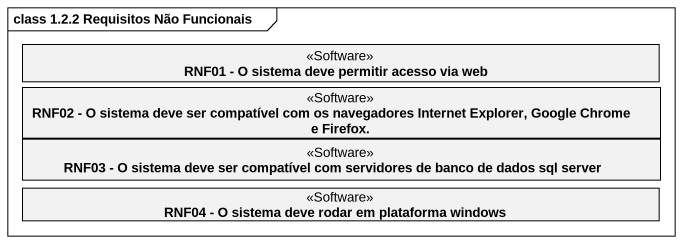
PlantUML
@startuml
mainframe class 1.2.2 Requisitos Não Funcionais
hide circle
hide empty members
class "RNF01 - O sistema deve permitir acesso via web" as RNF01_O_sistema_deve <<Software>>
class "RNF02 - O sistema deve ser compatível com os navegadores Internet Explorer, Google Chrome e Firefox." as RNF02_O_sistema_deve_ser <<Software>>
class "RNF03 - O sistema deve ser compatível com servidores de banco de dados sql server" as RNF03_O_sistema_deve_ser <<Software>>
class "RNF04 - O sistema deve rodar em plataforma windows" as RNF04_O_sistema_deve_rodar <<Software>>
@enduml
